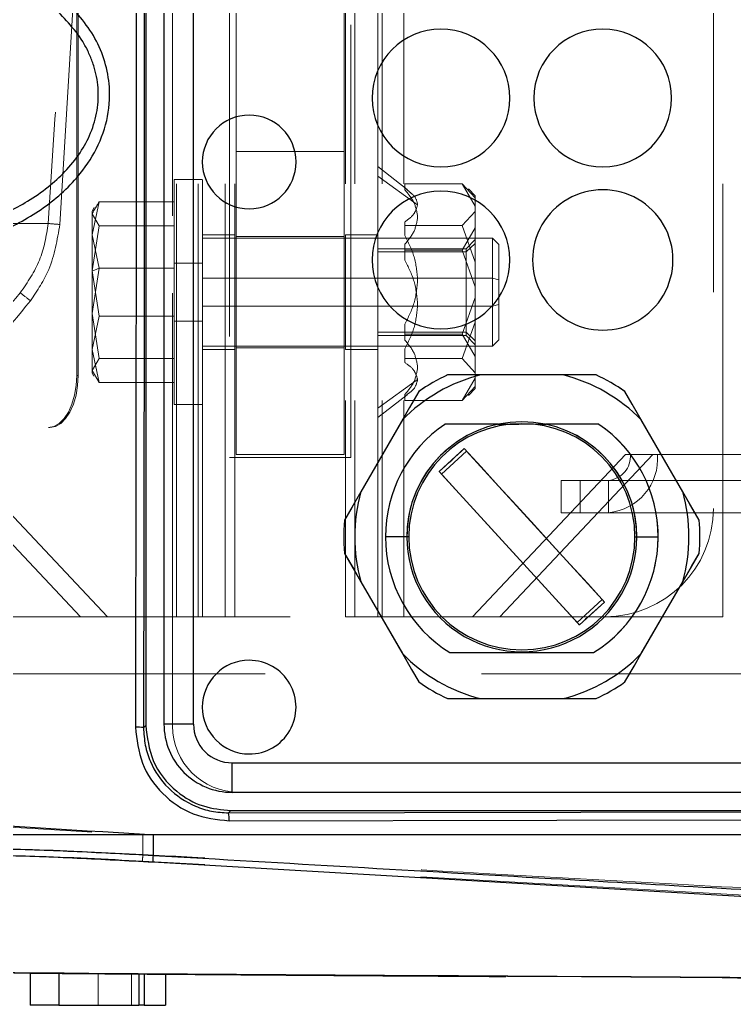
# Model space of a CAD drawing. Header units: millimetres. Extents: x 126 to 938, y 244 to 707.
# Drawn here: x 769.651 to 771.748, y 558.237 to 561.13 of the extents above; entities that cross this region are included whole.
import ezdxf

# ---------------------------------------------------------------- set-up
doc = ezdxf.new("R2010")
doc.units = ezdxf.units.MM
doc.linetypes.add('HIDDEN', pattern=[1.905, 1.27, -0.635])

msp = doc.modelspace()

# ---------------------------------------------------------------- linework, layer by layer
at = {"color": 7, "linetype": 'HIDDEN', "lineweight": 18}
for p, q in [((770.1106, 559.3777), (770.1106, 563.8227)), ((770.1106, 559.3777), (770.1106, 563.8227)), ((770.1746, 559.3777), (770.1746, 563.8227)), ((770.1868, 559.3777), (770.1868, 563.8227)), ((770.1868, 559.3777), (770.1868, 563.8227)), ((770.2541, 559.3777), (770.2541, 563.8227)), ((770.2817, 559.3777), (770.2817, 563.8227)), ((770.2817, 559.3777), (770.2817, 563.8227)), ((770.6068, 563.8227), (770.6068, 559.3777)), ((770.6068, 563.8227), (770.6068, 559.3777)), ((770.6344, 563.8227), (770.6344, 559.3777)), ((770.7017, 563.8227), (770.7017, 559.3777)), ((770.7017, 563.8227), (770.7017, 559.3777)), ((770.7139, 563.8227), (770.7139, 559.3777)), ((770.7779, 563.8227), (770.7779, 559.3777)), ((770.7779, 563.8227), (770.7779, 559.3777)), ((771.7142, 559.3777), (771.7142, 563.8227)), ((771.7142, 559.3777), (771.7142, 563.8227)), ((771.6863, 563.5052), (771.6863, 559.6952)), ((771.6863, 563.5052), (771.6863, 559.6952)), ((770.2664, 563.3752), (770.2664, 559.8446)), ((770.2664, 563.3752), (770.2664, 559.8446)), ((770.622, 559.8446), (770.622, 563.3752)), ((770.622, 559.8446), (770.622, 563.3752)), ((770.2855, 563.3464), (770.2855, 559.8539)), ((770.2855, 563.3464), (770.2855, 559.8539)), ((770.2855, 559.8539), (770.2855, 563.3464)), ((770.603, 559.8539), (770.603, 563.3464)), ((770.603, 559.8539), (770.603, 563.3464)), ((770.603, 559.8539), (770.603, 563.3464)), ((769.8182, 560.0857), (769.8182, 563.1146)), ((769.8224, 560.0857), (769.8224, 563.1146)), ((770.2855, 560.1714), (770.2855, 563.0289)), ((770.603, 560.1714), (770.603, 563.0289)), ((770.2855, 560.7429), (770.2855, 562.4574)), ((770.2855, 562.4574), (770.2855, 560.7429)), ((770.603, 560.7429), (770.603, 562.4574)), ((770.603, 562.4574), (770.603, 560.7429)), ((770.0742, 559.0623), (770.0742, 561.8294)), ((770.0992, 561.8244), (770.0992, 559.0573)), ((770.0992, 559.0573), (770.0992, 561.8244)), ((769.8155, 561.3123), (769.7686, 560.529)), ((770.603, 560.7429), (770.2855, 560.7429)), ((770.603, 560.7429), (770.2855, 560.7429)), ((770.788, 560.6316), (770.7017, 560.6985)), ((770.7017, 559.99), (770.7017, 560.6979)), ((770.1043, 560.2455), (770.1043, 560.6604)), ((770.1868, 560.6604), (770.1043, 560.6604)), ((770.1868, 560.2455), (770.1868, 560.6586)), ((770.8185, 560.5868), (770.7017, 560.6704)), ((770.7017, 560.6704), (770.7017, 559.9624)), ((770.7804, 560.6482), (770.7804, 560.6306)), ((770.7804, 560.6482), (770.9493, 560.6482)), ((770.7804, 560.6371), (770.7804, 560.6482)), ((770.7804, 560.6371), (770.7804, 560.6306)), ((770.9493, 560.6482), (770.9874, 560.5825)), ((770.9874, 560.6068), (770.9493, 560.6482)), ((770.9874, 560.6129), (770.9673, 560.633)), ((770.9874, 560.5825), (770.9874, 560.6129)), ((770.9874, 560.5668), (770.9874, 560.6068)), ((769.8842, 560.5956), (769.863, 560.4982)), ((769.869, 560.5787), (769.863, 560.5683)), ((770.1043, 560.5956), (769.8842, 560.5956)), ((770.1043, 560.4007), (770.1043, 560.5956)), ((770.1043, 560.5251), (770.1043, 560.5956)), ((770.9874, 560.5825), (770.9874, 560.5188)), ((769.863, 560.4982), (769.863, 560.5683)), ((769.863, 560.5603), (769.8842, 560.5251)), ((769.863, 560.5603), (769.863, 560.3924)), ((770.9493, 560.5254), (770.9874, 560.5668)), ((770.9874, 560.5668), (770.9874, 560.4182)), ((769.7348, 560.5317), (767.8837, 560.5317)), ((769.8842, 560.5251), (769.863, 560.3924)), ((770.1043, 560.5251), (769.8842, 560.5251)), ((770.1043, 560.2596), (770.1043, 560.5251)), ((770.7804, 560.4966), (770.7804, 560.5365)), ((770.7804, 560.5254), (770.7804, 560.5365)), ((770.7804, 560.5254), (770.9493, 560.5254)), ((770.7804, 560.4966), (770.7804, 560.5254)), ((770.9874, 560.4182), (770.9493, 560.5254)), ((770.9874, 560.5188), (770.9493, 560.4531)), ((770.9874, 560.3459), (770.9874, 560.5188)), ((769.863, 560.4982), (769.8842, 560.4007)), ((769.863, 560.3913), (769.863, 560.4982)), ((770.2817, 560.4985), (770.1868, 560.4985)), ((770.1868, 560.1619), (770.1868, 560.4985)), ((770.1868, 560.4985), (770.1868, 560.1619)), ((771.0377, 560.4889), (770.1868, 560.4889)), ((770.1868, 560.2895), (770.1868, 560.4884)), ((770.2817, 560.1619), (770.2817, 560.4985)), ((770.2817, 560.4985), (770.2817, 560.1619)), ((770.603, 560.4934), (770.2855, 560.4934)), ((770.2855, 560.167), (770.2855, 560.4934)), ((770.2855, 560.4934), (770.2855, 560.167)), ((770.603, 560.167), (770.603, 560.4934)), ((770.603, 560.4934), (770.603, 560.167)), ((770.6068, 560.4985), (770.7017, 560.4985)), ((770.6068, 560.4985), (770.6068, 560.1619)), ((770.6068, 560.1619), (770.6068, 560.4985)), ((770.7017, 560.4985), (770.7017, 560.1619)), ((770.7017, 560.1619), (770.7017, 560.4985)), ((770.9874, 560.4845), (770.9608, 560.4578)), ((770.9874, 560.1876), (770.9874, 560.4843)), ((771.0377, 560.2895), (771.0377, 560.4889)), ((771.0568, 560.4699), (771.0377, 560.4889)), ((770.7017, 560.2123), (770.7017, 560.4578)), ((770.9608, 560.4578), (770.7017, 560.4578)), ((770.7804, 560.4707), (770.7804, 560.4243)), ((770.7804, 560.4707), (770.7804, 560.4531)), ((770.9608, 560.4481), (770.9874, 560.4727)), ((770.9608, 560.2123), (770.9608, 560.4578)), ((770.9874, 560.4727), (770.9874, 560.176)), ((771.0568, 560.2943), (771.0568, 560.4699)), ((770.7017, 560.4481), (770.9608, 560.4481)), ((770.7017, 560.4481), (770.7017, 560.2025)), ((770.7804, 560.4531), (770.7804, 560.4243)), ((770.7804, 560.4531), (770.9493, 560.4531)), ((770.9493, 560.4531), (770.9874, 560.3459)), ((770.9608, 560.4481), (770.9608, 560.2025)), ((769.8842, 560.4007), (769.863, 560.268)), ((769.863, 560.3913), (769.8842, 560.4007)), ((770.1043, 560.4007), (769.8842, 560.4007)), ((770.1868, 560.4149), (770.1043, 560.4149)), ((770.1043, 560.4149), (770.1043, 560)), ((770.1043, 560.1353), (770.1043, 560.4007)), ((770.1868, 560.4149), (770.1868, 560.0017)), ((770.9874, 560.3145), (770.9874, 560.4182)), ((769.863, 560.3924), (769.8842, 560.2596)), ((769.863, 560.3924), (769.863, 560.1622)), ((769.863, 560.268), (769.863, 560.3913)), ((771.0377, 560.3709), (770.1868, 560.3709)), ((770.1868, 560.3709), (770.1868, 560.172)), ((771.0377, 560.3709), (771.0377, 560.1714)), ((771.0568, 560.366), (771.0377, 560.3709)), ((770.9874, 560.3459), (770.9874, 560.2422)), ((771.0568, 560.366), (771.0568, 560.1905)), ((767.8721, 560.3283), (769.6526, 560.3283)), ((770.9493, 560.2073), (770.9874, 560.3145)), ((770.9874, 560.3145), (770.9874, 560.1415)), ((771.0377, 560.2895), (770.1868, 560.2895)), ((771.0568, 560.2943), (771.0377, 560.2895)), ((769.863, 560.268), (769.8842, 560.1353)), ((769.863, 560.1), (769.863, 560.268)), ((769.8842, 560.2596), (769.863, 560.1622)), ((770.1043, 560.2596), (769.8842, 560.2596)), ((770.1043, 560.0648), (770.1043, 560.2596)), ((770.1868, 560.2455), (770.1043, 560.2455)), ((770.7804, 560.1897), (770.7804, 560.236)), ((770.7804, 560.2073), (770.7804, 560.236)), ((770.9874, 560.2422), (770.9493, 560.135)), ((770.9874, 560.0936), (770.9874, 560.2422)), ((770.7017, 560.2123), (770.9608, 560.2123)), ((770.7017, 560.2025), (770.9608, 560.2025)), ((770.7804, 560.2073), (770.9493, 560.2073)), ((770.7804, 560.1897), (770.7804, 560.2073)), ((770.9874, 560.1415), (770.9493, 560.2073)), ((770.9608, 560.2123), (770.9874, 560.1876)), ((770.9608, 560.2025), (770.9874, 560.1759)), ((770.1868, 560.1714), (771.0377, 560.1714)), ((770.2855, 560.1714), (770.603, 560.1714)), ((770.2855, 559.8539), (770.2855, 560.1714)), ((770.603, 560.167), (770.2855, 560.167)), ((770.603, 560.1714), (770.603, 559.8539)), ((771.0377, 560.1714), (771.0568, 560.1905)), ((769.863, 560.1622), (769.8842, 560.0648)), ((769.863, 560.1622), (769.863, 560.092)), ((769.8842, 560.1353), (769.863, 560.1)), ((770.1043, 560.1353), (769.8842, 560.1353)), ((770.1043, 560.0648), (770.1043, 560.1353)), ((770.2817, 560.1619), (770.1868, 560.1619)), ((770.6068, 560.1619), (770.7017, 560.1619)), ((770.7804, 560.1637), (770.7804, 560.1239)), ((770.7804, 560.1637), (770.7804, 560.135)), ((770.7804, 560.135), (770.9493, 560.135)), ((770.7804, 560.135), (770.7804, 560.1239)), ((770.9493, 560.135), (770.9874, 560.0936)), ((770.9874, 560.0779), (770.9874, 560.1415)), ((769.8182, 560.0857), (769.8224, 560.0857)), ((769.863, 560.1), (769.8842, 560.0648)), ((769.863, 560.092), (769.8679, 560.0836)), ((771.3418, 560.0873), (770.9065, 560.0873)), ((770.9493, 560.0121), (770.9874, 560.0779)), ((770.9874, 560.0936), (770.9874, 560.0535)), ((770.9874, 560.0779), (770.9874, 560.0475)), ((770.1043, 560.0648), (769.8842, 560.0648)), ((770.8185, 560.0736), (770.7017, 559.99)), ((770.9874, 560.0535), (770.9493, 560.0121)), ((770.8216, 560.0383), (770.604, 559.6612)), ((770.7017, 559.9619), (770.788, 560.0287)), ((770.7804, 560.0232), (770.7804, 560.0298)), ((770.7804, 560.0121), (770.7804, 560.0298)), ((770.7804, 560.0232), (770.7804, 560.0121)), ((770.9673, 560.0273), (770.9874, 560.0475)), ((771.6444, 559.6612), (771.4267, 560.0383)), ((770.1043, 560), (770.1868, 560)), ((770.7804, 560.0121), (770.9493, 560.0121)), ((766.273, 559.9333), (769.7352, 559.9333)), ((766.2772, 559.9333), (769.7395, 559.9333)), ((769.7395, 559.9333), (769.7352, 559.9333)), ((771.3502, 559.9423), (770.8981, 559.9423)), ((769.829, 559.3777), (769.3802, 559.8539)), ((769.9086, 559.3777), (769.4597, 559.8539)), ((770.2855, 559.8539), (770.603, 559.8539)), ((770.2855, 559.8539), (770.603, 559.8539)), ((770.603, 559.8539), (770.2855, 559.8539)), ((770.603, 559.8539), (770.2855, 559.8539)), ((770.9554, 559.8712), (770.8815, 559.8037)), ((771.36, 559.4282), (770.9621, 559.8638)), ((770.9799, 559.3777), (771.4287, 559.8539)), ((771.0595, 559.3777), (771.5083, 559.8539)), ((771.5083, 559.8539), (771.4287, 559.8539)), ((771.4287, 559.8539), (771.4426, 559.8539)), ((771.4426, 559.8539), (771.5222, 559.8539)), ((771.4426, 559.8539), (774.4974, 559.8539)), ((771.5083, 559.8539), (771.5222, 559.8539)), ((771.5222, 559.8539), (774.577, 559.8539)), ((770.2664, 559.8446), (770.622, 559.8446)), ((770.2664, 559.8446), (770.622, 559.8446)), ((770.8883, 559.7963), (771.2862, 559.3607)), ((771.2394, 559.6829), (771.2394, 559.7777)), ((771.2394, 559.7777), (771.2955, 559.7777)), ((774.0869, 559.7777), (771.2394, 559.7777)), ((771.2955, 559.7777), (771.2955, 559.6829)), ((771.2955, 559.7777), (771.3786, 559.7777)), ((771.3786, 559.7777), (771.3786, 559.6829)), ((774.4335, 559.7777), (771.3786, 559.7777)), ((771.2955, 559.6829), (771.2394, 559.6829)), ((774.0869, 559.6829), (771.2394, 559.6829)), ((771.2955, 559.6829), (771.3786, 559.6829)), ((771.3786, 559.6829), (774.4335, 559.6829)), ((770.604, 559.5633), (770.8216, 559.1862)), ((771.4267, 559.1862), (771.6444, 559.5633)), ((771.293, 559.3534), (771.3668, 559.4208)), ((769.1743, 559.3777), (771.7142, 559.3777)), ((769.1743, 559.3777), (771.7142, 559.3777)), ((769.5197, 559.3777), (770.1106, 559.3777)), ((769.5197, 559.3777), (770.1106, 559.3777)), ((770.1746, 559.3777), (769.829, 559.3777)), ((769.829, 559.3777), (769.9086, 559.3777)), ((770.2541, 559.3777), (769.9086, 559.3777)), ((770.1106, 559.3777), (770.2817, 559.3777)), ((770.1106, 559.3777), (770.1868, 559.3777)), ((770.1868, 559.3777), (770.1746, 559.3777)), ((770.2541, 559.3777), (770.1746, 559.3777)), ((770.2817, 559.3777), (770.1868, 559.3777)), ((770.1868, 559.3777), (770.2817, 559.3777)), ((770.2817, 559.3777), (770.2541, 559.3777)), ((770.7779, 559.3777), (770.6068, 559.3777)), ((770.7017, 559.3777), (770.6068, 559.3777)), ((770.6068, 559.3777), (770.6344, 559.3777)), ((770.6068, 559.3777), (770.7017, 559.3777)), ((770.7139, 559.3777), (770.6344, 559.3777)), ((770.6344, 559.3777), (770.9799, 559.3777)), ((770.7779, 559.3777), (770.7017, 559.3777)), ((770.7017, 559.3777), (770.7139, 559.3777)), ((770.7139, 559.3777), (771.0595, 559.3777)), ((771.3688, 559.3777), (770.7779, 559.3777)), ((771.3688, 559.3777), (770.7779, 559.3777)), ((771.0595, 559.3777), (770.9799, 559.3777)), ((770.9134, 559.2723), (771.3349, 559.2723)), ((774.1812, 559.2097), (766.7073, 559.2097)), ((774.1812, 559.2097), (766.7073, 559.2097)), ((770.9065, 559.1373), (771.3418, 559.1373)), ((770.2942, 558.8623), (770.2742, 558.8623)), ((771.9942, 558.8623), (770.2942, 558.8623)), ((769.3521, 558.7373), (769.9913, 558.7373)), ((770.012, 558.7373), (769.3639, 558.7373)), ((769.3745, 558.7373), (770.0421, 558.7373)), ((769.9913, 558.7373), (772.9214, 558.7373)), ((770.012, 558.7373), (770.012, 558.6798)), ((772.8714, 558.7373), (770.012, 558.7373)), ((770.0421, 558.7373), (772.8714, 558.7373)), ((772.0959, 558.5419), (770.0115, 558.6604)), ((769.6817, 558.2373), (769.6817, 558.3308)), ((769.6817, 558.2373), (769.6817, 558.3308)), ((769.6817, 558.2373), (769.6817, 558.3308)), ((769.7653, 558.2373), (769.7653, 558.3302)), ((769.8806, 558.3292), (769.8806, 558.2373)), ((769.8806, 558.3292), (769.9784, 558.3285)), ((769.9784, 558.2373), (769.9784, 558.3285)), ((769.6817, 558.2373), (769.9784, 558.2373)), ((770.0004, 558.2373), (769.6817, 558.2373)), ((769.6817, 558.2373), (769.7653, 558.2373)), ((770.0788, 558.2373), (769.7653, 558.2373)), ((770.0004, 558.2373), (769.8806, 558.2373)), ((769.8806, 558.2373), (769.9784, 558.2373))]:
    msp.add_line(p, q, dxfattribs=at)
at = {"color": 7, "linetype": 'Continuous', "lineweight": 25}
for p, q in [((770.0742, 561.8294), (770.0742, 559.0623)), ((770.1608, 559.0623), (770.1608, 561.8294)), ((770.0207, 561.8073), (770.0207, 559.0586)), ((771.0025, 560.0873), (770.9065, 560.0873)), ((771.2458, 560.0873), (771.0025, 560.0873)), ((771.3418, 560.0873), (771.2458, 560.0873)), ((770.7736, 559.9551), (770.652, 559.7444)), ((771.0534, 559.9423), (770.8981, 559.9423)), ((771.3502, 559.9423), (771.1949, 559.9423)), ((771.5964, 559.7444), (771.4747, 559.9551)), ((770.9621, 559.8638), (770.8883, 559.7963)), ((770.7867, 559.6123), (770.7242, 559.6123)), ((770.7922, 559.6123), (770.7867, 559.6123)), ((771.4561, 559.6123), (771.4617, 559.6123)), ((771.4617, 559.6123), (771.5242, 559.6123)), ((770.652, 559.4801), (770.7736, 559.2694)), ((771.4747, 559.2694), (771.5964, 559.4801)), ((771.2862, 559.3607), (771.36, 559.4282)), ((770.9134, 559.2723), (771.3349, 559.2723)), ((770.9065, 559.1373), (771.0025, 559.1373)), ((771.0025, 559.1373), (771.2458, 559.1373)), ((771.2458, 559.1373), (771.3418, 559.1373)), ((770.0141, 559.0521), (770.0207, 559.0586)), ((770.1608, 559.0623), (770.0742, 559.0623)), ((770.2742, 558.9489), (771.9742, 558.9489)), ((770.2742, 558.8623), (770.2742, 558.9489)), ((770.2742, 558.8623), (771.9742, 558.8623)), ((770.2705, 558.8088), (770.2639, 558.8021)), ((770.2639, 558.8021), (771.9815, 558.8051)), ((770.2705, 558.8088), (771.9778, 558.8088)), ((770.0323, 558.7373), (769.3642, 558.7373)), ((772.9217, 558.7373), (770.0323, 558.7373)), ((770.0421, 558.7373), (770.0421, 558.6773)), ((770.0415, 558.6578), (772.0989, 558.5375)), ((769.6817, 558.3308), (769.6817, 558.2373)), ((769.7653, 558.3302), (769.7653, 558.2373)), ((770.0004, 558.3283), (770.0004, 558.2373)), ((770.0161, 558.3282), (770.0161, 558.2373)), ((770.0788, 558.3277), (770.0788, 558.2373)), ((769.7653, 558.2373), (769.6817, 558.2373)), ((769.7653, 558.2373), (770.0004, 558.2373)), ((770.0161, 558.2373), (770.0004, 558.2373)), ((770.0161, 558.2373), (770.0788, 558.2373))]:
    msp.add_line(p, q, dxfattribs=at)
at = {"color": 7, "linetype": 'HIDDEN', "lineweight": 18, "flags": 128}
for points in [[(769.7352, 559.9333), (769.7514, 559.9362), (769.767, 559.9449), (769.7813, 559.959), (769.7939, 559.9779), (769.8042, 560.001), (769.8119, 560.0274), (769.8166, 560.056), (769.8182, 560.0857)], [(769.8224, 560.0857), (769.8208, 560.056), (769.8161, 560.0274), (769.8085, 560.001), (769.7981, 559.9779), (769.7856, 559.959), (769.7712, 559.9449), (769.7557, 559.9362), (769.7395, 559.9333)], [(769.6817, 558.3308), (769.7285, 558.3305), (769.7653, 558.3302)], [(769.7653, 558.3302), (769.7184, 558.3305), (769.6817, 558.3308)], [(769.7653, 558.3302), (769.8205, 558.3297), (769.8669, 558.3294), (769.9315, 558.3288), (769.9616, 558.3286), (769.9833, 558.3284), (770.0004, 558.3283)], [(770.0161, 558.3282), (770.0631, 558.3278), (770.0788, 558.3277)]]:
    msp.add_lwpolyline(points, dxfattribs=at)
at = {"color": 7, "linetype": 'Continuous', "lineweight": 25, "flags": 128}
for points in [[(770.8216, 560.0383), (770.7948, 559.9918), (770.7736, 559.9551)], [(771.4747, 559.9551), (771.4477, 560.0018), (771.4267, 560.0383)], [(770.8815, 559.8037), (770.8907, 559.8121), (770.9, 559.8206), (770.9092, 559.829), (770.9184, 559.8374), (770.9277, 559.8459), (770.9369, 559.8543), (770.9461, 559.8627), (770.9554, 559.8712)], [(770.9554, 559.8712), (771.0048, 559.8171), (771.0559, 559.7611), (771.1082, 559.7038), (771.1611, 559.646), (771.2139, 559.5881), (771.2662, 559.5309), (771.3174, 559.4749), (771.3668, 559.4208)], [(771.293, 559.3534), (771.2435, 559.4075), (771.1924, 559.4634), (771.1401, 559.5207), (771.0872, 559.5785), (771.0344, 559.6364), (770.9821, 559.6936), (770.931, 559.7496), (770.8815, 559.8037)], [(770.652, 559.7444), (770.625, 559.6977), (770.604, 559.6612)], [(771.6444, 559.6612), (771.6175, 559.7077), (771.5964, 559.7444)], [(770.604, 559.5633), (770.6308, 559.5168), (770.652, 559.4801)], [(771.5964, 559.4801), (771.6233, 559.5268), (771.6444, 559.5633)], [(771.3668, 559.4208), (771.3576, 559.4124), (771.3483, 559.4039), (771.3391, 559.3955), (771.3299, 559.3871), (771.3206, 559.3786), (771.3114, 559.3702), (771.3022, 559.3618), (771.293, 559.3534)], [(770.7736, 559.2694), (770.8006, 559.2227), (770.8216, 559.1862)], [(771.4267, 559.1862), (771.4535, 559.2327), (771.4747, 559.2694)], [(770.2651, 558.7787), (771.227, 558.7804), (771.9827, 558.7817)]]:
    msp.add_lwpolyline(points, dxfattribs=at)
at = {"color": 7, "linetype": 'Continuous', "lineweight": 25}
for centre, radius, start, end in [((770.8867, 560.8998), 0.2021, 90, 270), ((770.8867, 560.8998), 0.2021, 270, 90), ((771.3617, 560.8998), 0.2021, 90, 270), ((771.3617, 560.8998), 0.2021, 270, 90), ((770.3242, 560.7123), 0.1375, 90.0025, 269.9975), ((770.3242, 560.7123), 0.1375, 270, 90), ((770.8867, 560.4248), 0.2021, 90.0008, 269.9992), ((770.8867, 560.4248), 0.2021, 270.0008, 89.9992), ((771.3617, 560.4248), 0.206, 89.9992, 270.0008), ((771.3617, 560.4248), 0.206, 269.9992, 90.0008), ((771.1242, 559.6122), 0.4904, 104.3672, 135.6313), ((771.1238, 559.6129), 0.5218, 114.6123, 125.3867), ((771.1241, 559.6122), 0.4904, 44.3687, 75.6328), ((771.1242, 559.6123), 0.5225, 54.6202, 65.3807), ((771.1242, 559.6122), 0.4, 124.4117, 179.9982), ((771.1242, 559.6123), 0.3375, 0.0002, 179.9998), ((771.1242, 559.6123), 0.3319, 0, 180), ((771.1241, 559.6122), 0.4, 0.0018, 55.5883), ((771.1242, 559.6123), 0.4904, 164.3688, 195.6312), ((771.1242, 559.6123), 0.4903, 344.3637, 15.6363), ((771.1268, 559.6121), 0.5251, 174.6347, 179.9875), ((771.1239, 559.6123), 0.5228, 354.6226, 5.3774), ((771.1271, 559.6124), 0.5254, 180.0131, 185.364), ((771.1241, 559.6122), 0.4, 179.9985, 238.2127), ((771.1242, 559.6123), 0.3375, 179.9992, 0.0008), ((771.1242, 559.6123), 0.3319, 180, 360), ((771.1241, 559.6123), 0.4, 301.7902, 359.9987), ((771.1242, 559.6123), 0.4904, 224.3687, 255.6328), ((771.1241, 559.6123), 0.4904, 284.3672, 315.6313), ((770.3242, 559.1123), 0.1375, 90.0012, 269.9988), ((770.3242, 559.1123), 0.1375, 269.9988, 90.0012), ((771.1238, 559.6116), 0.5218, 234.6133, 245.3877), ((771.1242, 559.6122), 0.5225, 294.6193, 305.3798), ((769.9956, 558.9401), 0.1135, 80.5921, 92.6311), ((770.2741, 559.0622), 0.2, 179.9986, 270.0031), ((770.2742, 559.0622), 0.1134, 179.997, 270.003), ((770.1379, 558.7838), 0.1273, 357.7201, 8.2855), ((770.3788, 558.6562), 0.3374, 176.4173, 179.7318)]:
    msp.add_arc(centre, radius, start, end, dxfattribs=at)
at = {"color": 7, "linetype": 'HIDDEN', "lineweight": 18}
for centre, radius, start, end in [((770.8867, 560.8998), 0.2021, 90, 270), ((770.8867, 560.8998), 0.2021, 270, 90), ((771.3617, 560.8998), 0.2021, 90, 270), ((771.3617, 560.8998), 0.2021, 270, 90), ((770.3242, 560.7123), 0.1375, 90.0025, 269.9975), ((770.3242, 560.7123), 0.1375, 270, 90), ((770.8867, 560.4248), 0.2021, 90.0008, 269.9992), ((770.8867, 560.4248), 0.2021, 270.0008, 89.9992), ((771.3617, 560.4248), 0.206, 89.9992, 270.0008), ((771.3617, 560.4248), 0.206, 269.9992, 90.0008), ((769.8711, 562.0144), 1.489, 264.7475, 266.0516), ((770.0477, 560.8058), 0.6197, 230.3945, 233.9122), ((771.1238, 559.6129), 0.5218, 114.6123, 125.3867), ((771.1242, 559.6123), 0.5225, 54.6202, 65.3807), ((771.1242, 559.6122), 0.4, 124.4117, 179.9982), ((771.1241, 559.6123), 0.3375, 102.1004, 180.0007), ((771.1242, 559.6124), 0.3373, 77.8921, 102.1079), ((771.1242, 559.6123), 0.3375, 359.9993, 77.8996), ((771.1242, 559.6123), 0.4, 301.7889, 55.5886), ((761.9868, 551.6704), 12.1526, 42.39249, 42.43965), ((771.3635, 559.8413), 0.1591, 275.4425, 4.5645), ((771.3719, 559.8483), 0.0709, 275.4389, 4.5711), ((758.1419, 548.1575), 17.2607, 42.39947, 42.43268), ((771.3688, 559.6952), 0.3175, 270.0017, 359.9994), ((771.3688, 559.6952), 0.3175, 270.0017, 359.9994), ((771.1268, 559.6121), 0.5251, 174.6347, 179.9875), ((771.1239, 559.6123), 0.5228, 354.6226, 5.3774), ((771.1271, 559.6124), 0.5254, 180.0131, 185.364), ((771.1241, 559.6122), 0.4, 179.9985, 238.2127), ((771.1242, 559.6123), 0.3375, 179.9992, 0.0008), ((773.7238, 561.5828), 3.1984, 222.3496, 222.5287), ((776.2985, 563.9371), 6.7872, 222.39691, 222.48131), ((770.3242, 559.1123), 0.1375, 90.0012, 269.9988), ((770.3242, 559.1123), 0.1375, 269.9988, 90.0012), ((771.1238, 559.6116), 0.5218, 234.6133, 245.3877), ((771.1242, 559.6122), 0.5225, 294.6193, 305.3798), ((770.2741, 559.0622), 0.2, 179.9986, 270.0031), ((770.2942, 559.0573), 0.195, 180.003, 269.9988), ((770.2942, 559.0573), 0.195, 180.003, 269.9988), ((770.3132, 558.6617), 0.3017, 176.5731, 180.2583)]:
    msp.add_arc(centre, radius, start, end, dxfattribs=at)
for points, knots in [([(769.8289, 562.7623), (769.8195, 562.3458), (769.8029, 561.6016), (769.7556, 560.8588), (769.7348, 560.5317)], [0, 0, 0, 0, 0.559646, 1, 1, 1, 1]), ([(770.7804, 560.6371), (770.7828, 560.6351), (770.7895, 560.6292), (770.7984, 560.6209), (770.8133, 560.6094), (770.8163, 560.5965), (770.8185, 560.5868)], [0, 0, 0, 0, 0.144477, 0.414534, 0.564679, 1, 1, 1, 1]), ([(770.8185, 560.5507), (770.8161, 560.565), (770.811, 560.5952), (770.791, 560.6184), (770.7804, 560.6306)], [0, 0, 0, 0, 0.475019, 1, 1, 1, 1]), ([(769.8842, 560.5956), (769.8804, 560.5892), (769.8733, 560.5775), (769.8662, 560.5657), (769.863, 560.5603)], [0, 0, 0, 0, 0.54052, 1, 1, 1, 1]), ([(770.8185, 560.5868), (770.8157, 560.5776), (770.8093, 560.5563), (770.7909, 560.5436), (770.7804, 560.5365)], [0, 0, 0, 0, 0.434748, 1, 1, 1, 1]), ([(770.7804, 560.4707), (770.7909, 560.4829), (770.811, 560.5061), (770.8161, 560.5363), (770.8185, 560.5506)], [0, 0, 0, 0, 0.524571, 1, 1, 1, 1]), ([(769.6526, 560.3283), (769.6739, 560.3593), (769.7163, 560.421), (769.7287, 560.4949), (769.7348, 560.5317)], [0, 0, 0, 0, 0.501139, 1, 1, 1, 1]), ([(769.7686, 560.529), (769.761, 560.4837), (769.7475, 560.4029), (769.7024, 560.3349), (769.6826, 560.305)], [0, 0, 0, 0, 0.5608186, 1, 1, 1, 1]), ([(770.7804, 560.4966), (770.791, 560.4761), (770.8121, 560.4352), (770.8164, 560.3893), (770.8185, 560.3663)], [0, 0, 0, 0, 0.499972, 1, 1, 1, 1]), ([(770.8185, 560.294), (770.8164, 560.317), (770.8121, 560.3628), (770.791, 560.4038), (770.7804, 560.4243)], [0, 0, 0, 0, 0.499638, 1, 1, 1, 1]), ([(770.8185, 560.3663), (770.8164, 560.3434), (770.8121, 560.2975), (770.791, 560.2565), (770.7804, 560.236)], [0, 0, 0, 0, 0.499638, 1, 1, 1, 1]), ([(767.2865, 559.3373), (767.3528, 559.3383), (767.482, 559.3402), (767.6756, 559.3557), (767.8634, 559.3797), (768.0493, 559.4132), (768.2323, 559.456), (768.4125, 559.5085), (768.6343, 559.5867), (768.8925, 559.7014), (769.1769, 559.871), (769.44, 560.0747), (769.5817, 560.2438), (769.6526, 560.3283)], [0, 0, 0, 0, 0.074937, 0.146234, 0.21957, 0.289073, 0.359875, 0.432109, 0.501409, 0.625815, 0.751041, 0.875486, 1, 1, 1, 1]), ([(769.6826, 560.305), (769.6109, 560.218), (769.4675, 560.0443), (769.2007, 559.8343), (768.9123, 559.6597), (768.6048, 559.5209), (768.2849, 559.4146), (767.9559, 559.3399), (767.6211, 559.2934), (767.3963, 559.2876), (767.2838, 559.2847)], [0, 0, 0, 0, 0.125205, 0.25003, 0.375397, 0.499765, 0.62462, 0.74995, 0.874747, 1, 1, 1, 1]), ([(770.7804, 560.1637), (770.791, 560.1842), (770.8121, 560.2252), (770.8164, 560.2711), (770.8185, 560.294)], [0, 0, 0, 0, 0.500014, 1, 1, 1, 1]), ([(770.7804, 560.1897), (770.7909, 560.1775), (770.811, 560.1542), (770.8161, 560.1241), (770.8185, 560.1097)], [0, 0, 0, 0, 0.524571, 1, 1, 1, 1]), ([(770.8185, 560.0736), (770.8157, 560.0828), (770.8093, 560.1041), (770.7908, 560.1167), (770.7804, 560.1239)], [0, 0, 0, 0, 0.4353477, 1, 1, 1, 1]), ([(770.8185, 560.1097), (770.8161, 560.0954), (770.811, 560.0652), (770.791, 560.0419), (770.7804, 560.0298)], [0, 0, 0, 0, 0.475019, 1, 1, 1, 1]), ([(770.7804, 560.0232), (770.7827, 560.0253), (770.7917, 560.0335), (770.8109, 560.0457), (770.816, 560.0642), (770.8185, 560.0736)], [0, 0, 0, 0, 0.144324, 0.565177, 1, 1, 1, 1]), ([(771.1949, 559.9423), (771.1949, 559.9423), (771.1948, 559.9423), (771.1945, 559.9423), (771.1931, 559.9422), (771.1818, 559.9422), (771.1586, 559.9423), (771.1241, 559.9423), (771.0937, 559.9422), (771.0715, 559.9423), (771.0604, 559.9422), (771.0552, 559.9422), (771.0538, 559.9423), (771.0535, 559.9423), (771.0534, 559.9423), (771.0534, 559.9423)], [0, 0, 0, 0, 0.000463, 0.001811, 0.00716, 0.028599, 0.242019, 0.500168, 0.758276, 0.887035, 0.971527, 0.99284, 0.998189, 0.999537, 1, 1, 1, 1]), ([(764.7924, 559.0597), (765.2777, 559.0309), (766.2483, 558.9733), (767.981, 558.8613), (769.2288, 558.7843), (769.9913, 558.7373)], [0, 0, 0, 0, 0.27999, 0.559993, 1, 1, 1, 1]), ([(770.012, 558.6798), (769.9041, 558.6855), (769.6882, 558.697), (769.4721, 558.6968), (769.3641, 558.6967)], [0, 0, 0, 0, 0.500139, 1, 1, 1, 1]), ([(770.0115, 558.6604), (769.9038, 558.6662), (769.6888, 558.6779), (769.4736, 558.6777), (769.3662, 558.6776)], [0, 0, 0, 0, 0.5011, 1, 1, 1, 1]), ([(772.0964, 558.5635), (771.9246, 558.5732), (771.5633, 558.5936), (771.0407, 558.6228), (770.5177, 558.6518), (770.1842, 558.6703), (770.012, 558.6798)], [0, 0, 0, 0, 0.247312, 0.520051, 0.752179, 1, 1, 1, 1]), ([(764.0925, 558.4007), (764.1726, 558.3994), (764.3386, 558.3966), (764.5935, 558.3925), (764.8573, 558.3883), (765.1013, 558.3845), (765.3209, 558.3812), (765.5154, 558.3783), (765.7315, 558.3752), (765.9226, 558.3725), (766.0673, 558.3705), (766.1287, 558.3697), (766.1553, 558.3693), (766.169, 558.3691), (766.1786, 558.369), (766.1873, 558.3689), (766.2012, 558.3687), (766.2512, 558.368), (766.3567, 558.3666), (766.5343, 558.3642), (766.7513, 558.3614), (766.9975, 558.3584), (767.2631, 558.3551), (767.4849, 558.3525), (767.6516, 558.3506), (767.7515, 558.3495), (767.8547, 558.3484), (767.9612, 558.3472), (768.071, 558.346), (768.1841, 558.3448), (768.3005, 558.3436), (768.604, 558.3405), (769.081, 558.3359), (769.5716, 558.3317), (769.8902, 558.3292), (770.0482, 558.3279), (770.2037, 558.3268), (770.3566, 558.3257), (770.5069, 558.3246), (770.7143, 558.3232), (771.0002, 558.3214), (771.386, 558.3191), (771.8333, 558.3168), (772.3422, 558.3144), (772.7019, 558.3132), (772.8921, 558.3125)], [0, 0, 0, 0, 0.02733, 0.05657, 0.086917, 0.117266, 0.13978, 0.16178, 0.183561, 0.213477, 0.22694, 0.232877, 0.234433, 0.23599, 0.237547, 0.237717, 0.238952, 0.242286, 0.254749, 0.274933, 0.302841, 0.328713, 0.358892, 0.393376, 0.404358, 0.415713, 0.427442, 0.439545, 0.452022, 0.464872, 0.478097, 0.491695, 0.568337, 0.640717, 0.65897, 0.67693, 0.694598, 0.711974, 0.729057, 0.745849, 0.782687, 0.826521, 0.877352, 0.935177, 1, 1, 1, 1]), ([(766.7208, 558.3623), (766.7957, 558.3613), (767.3625, 558.3541), (769.4195, 558.3303), (771.4017, 558.3202), (772.892, 558.3125)], [0, 0, 0, 0, 0.036445, 0.275527, 1, 1, 1, 1]), ([(769.9784, 558.3285), (769.923, 558.3289), (769.8241, 558.3297), (769.7252, 558.3305), (769.6817, 558.3308)], [0, 0, 0, 0, 0.559999, 1, 1, 1, 1]), ([(769.6817, 558.3308), (769.7441, 558.3303), (769.8555, 558.3294), (769.967, 558.3286), (770.0161, 558.3282)], [0, 0, 0, 0, 0.559988, 1, 1, 1, 1]), ([(770.0788, 558.3277), (770.0712, 558.3278), (770.0539, 558.3279), (770.0234, 558.3281), (769.9714, 558.3285), (769.9085, 558.329), (769.8346, 558.3296), (769.7896, 558.33), (769.7653, 558.3302)], [0, 0, 0, 0, 0.072704, 0.164724, 0.29264, 0.569728, 0.766793, 1, 1, 1, 1]), ([(770.0004, 558.3283), (769.998, 558.3283), (769.9882, 558.3284), (769.9659, 558.3286), (769.9283, 558.3289), (769.8982, 558.3291), (769.8806, 558.3292)], [0, 0, 0, 0, 0.0592278, 0.2447249, 0.5609695, 1, 1, 1, 1])]:
    msp.add_open_spline(points, degree=3, knots=knots, dxfattribs=at)
at = {"color": 7, "linetype": 'Continuous', "lineweight": 25}
for points, knots in [([(770.0163, 561.8055), (770.0163, 561.2914), (770.0164, 560.3735), (770.0148, 559.4557), (770.0141, 559.0521)], [0, 0, 0, 0, 0.560188, 1, 1, 1, 1]), ([(769.9926, 561.3123), (769.9925, 560.9357), (769.9923, 560.1828), (769.991, 559.4298), (769.9904, 559.0535)], [0, 0, 0, 0, 0.500157, 1, 1, 1, 1]), ([(769.2744, 560.434), (769.324, 560.4389), (769.423, 560.4485), (769.5666, 560.4914), (769.7009, 560.5579), (769.8047, 560.6433), (769.8737, 560.7382), (769.9109, 560.8322), (769.9202, 560.9493), (769.8809, 561.0815), (769.8135, 561.1556), (769.7797, 561.1928)], [0, 0, 0, 0, 0.124831, 0.249646, 0.374482, 0.49963, 0.583243, 0.667005, 0.750322, 0.874788, 1, 1, 1, 1]), ([(769.2695, 560.4826), (769.3032, 560.4852), (769.3674, 560.4901), (769.4603, 560.509), (769.5422, 560.5337), (769.6136, 560.5635), (769.6765, 560.5972), (769.7333, 560.6365), (769.7857, 560.6837), (769.8287, 560.7368), (769.8616, 560.7975), (769.8804, 560.8625), (769.8833, 560.9301), (769.8724, 560.9852), (769.8563, 561.0274), (769.8254, 561.0895), (769.7846, 561.1312), (769.7521, 561.1644)], [0, 0, 0, 0, 0.09126, 0.173847, 0.255723, 0.322184, 0.382581, 0.448351, 0.508345, 0.572642, 0.632066, 0.693732, 0.753852, 0.813287, 0.844098, 0.875876, 1, 1, 1, 1]), ([(770.0323, 558.7373), (769.0558, 558.7983), (767.6957, 558.8834), (765.9521, 558.994), (765.1847, 559.0396), (764.801, 559.0624)], [0, 0, 0, 0, 0.560008, 0.780009, 1, 1, 1, 1]), ([(769.9904, 559.0535), (769.9944, 559.0174), (770.0026, 558.9453), (770.0661, 558.8544), (770.157, 558.7909), (770.2291, 558.7828), (770.2651, 558.7787)], [0, 0, 0, 0, 0.250352, 0.500055, 0.749962, 1, 1, 1, 1]), ([(770.0141, 559.0521), (770.0151, 559.0348), (770.0171, 559.0008), (770.0375, 558.9382), (770.083, 558.8702), (770.151, 558.8249), (770.2137, 558.805), (770.247, 558.8031), (770.2639, 558.8021)], [0, 0, 0, 0, 0.132523, 0.2602, 0.500165, 0.744773, 0.871183, 1, 1, 1, 1]), ([(770.0207, 559.0586), (770.0251, 559.0232), (770.0342, 558.9495), (770.1018, 558.8657), (770.1859, 558.8169), (770.243, 558.8114), (770.2705, 558.8088)], [0, 0, 0, 0, 0.270321, 0.562418, 0.789688, 1, 1, 1, 1]), ([(769.3746, 558.6967), (769.4489, 558.6972), (769.5973, 558.6981), (769.8198, 558.6893), (769.968, 558.6813), (770.0421, 558.6773)], [0, 0, 0, 0, 0.333487, 0.666627, 1, 1, 1, 1]), ([(769.3771, 558.6771), (769.4507, 558.6777), (769.5982, 558.6788), (769.8197, 558.6699), (769.9675, 558.6618), (770.0415, 558.6578)], [0, 0, 0, 0, 0.332044, 0.665748, 1, 1, 1, 1]), ([(770.0421, 558.6773), (770.4315, 558.6546), (771.1173, 558.6147), (771.8031, 558.5756), (772.0995, 558.5587)], [0, 0, 0, 0, 0.567756, 1, 1, 1, 1]), ([(772.8919, 558.3125), (771.3476, 558.3203), (769.1708, 558.3312), (766.9941, 558.3586), (766.3617, 558.3666)], [0, 0, 0, 0, 0.7094395, 1, 1, 1, 1]), ([(772.8918, 558.3126), (771.3485, 558.3206), (769.6949, 558.329), (767.9311, 558.3482), (767.6004, 558.352), (767.2697, 558.3559), (766.939, 558.36), (766.6826, 558.3633), (766.5364, 558.3653), (766.5005, 558.3658)], [0, 0, 0, 0, 0.724411, 0.776155, 0.8279, 0.879645, 0.93139, 0.983135, 1, 1, 1, 1])]:
    msp.add_open_spline(points, degree=3, knots=knots, dxfattribs=at)

doc.saveas('drawing.dxf')
